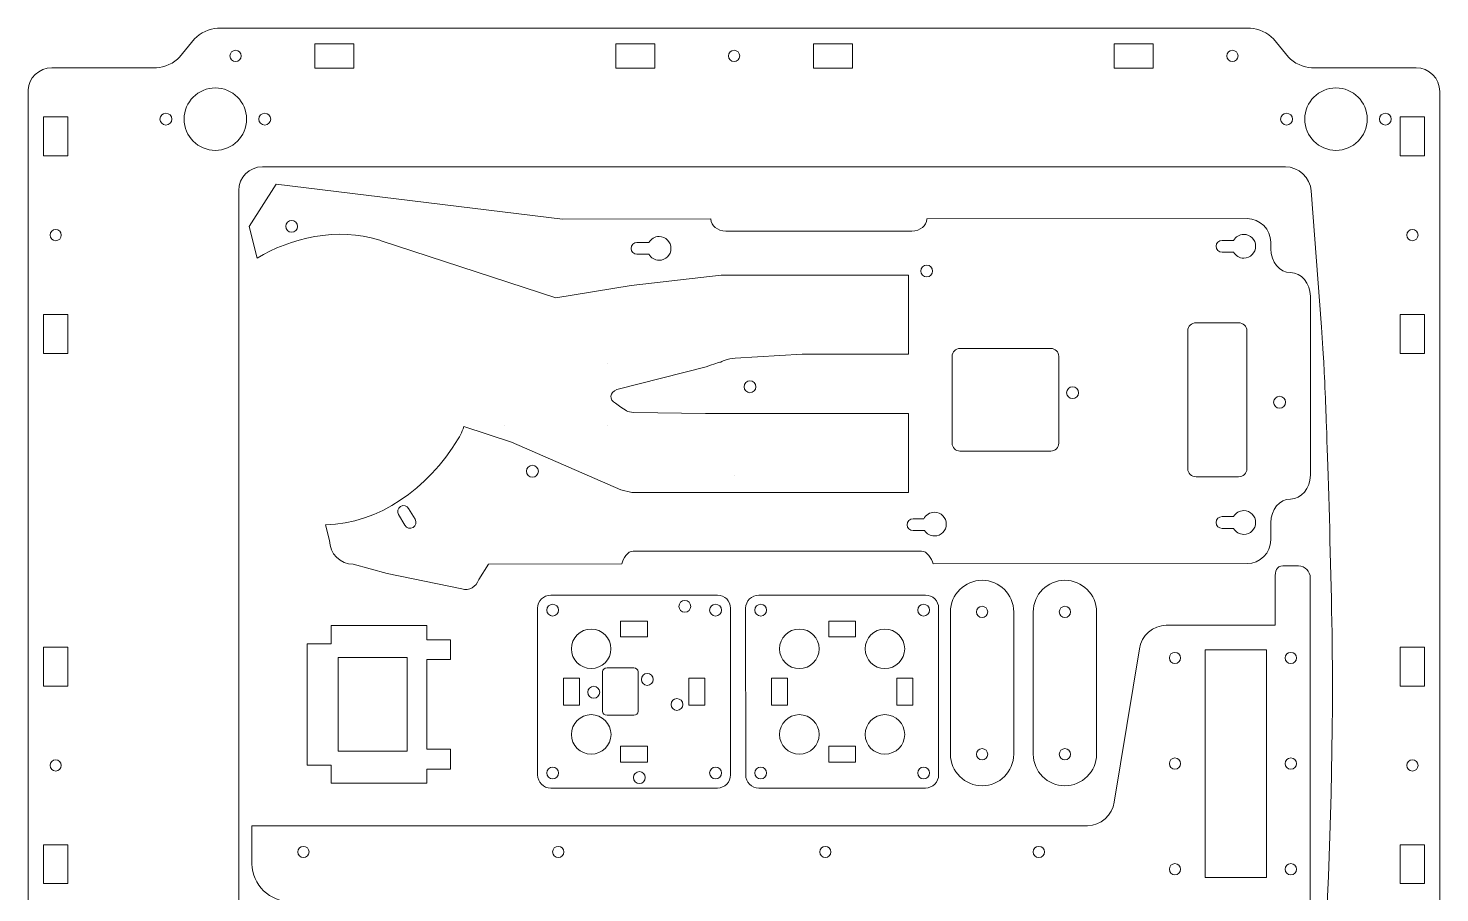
# Model space of a CAD drawing. Header units: inches. Extents: x 250 to 607, y 760 to 1148.
# Drawn here: x 250.4 to 607.5, y 929.4 to 1148.1 of the extents above; entities that cross this region are included whole.
import ezdxf

# ---------------------------------------------------------------- set-up
doc = ezdxf.new("R2010")
doc.units = ezdxf.units.IN
doc.header["$MEASUREMENT"] = 0
doc.layers.add('Layer 16', color=7, linetype='Continuous')
doc.layers.add('Layer 19', color=7, linetype='Continuous')

# ---------------------------------------------------------------- blocks, each defined once
blk = doc.blocks.new('block 6')
at = {"layer": 'Layer 16', "lineweight": 0}
blk.add_open_spline([(514.04, 1000.42), (514.04, 999.63), (513.4, 998.99), (512.61, 998.99), (511.83, 998.99), (511.19, 999.63), (511.19, 1000.42), (511.19, 1001.2), (511.83, 1001.84), (512.61, 1001.84), (513.4, 1001.84), (514.04, 1001.2), (514.04, 1000.42)], degree=3, knots=[0, 0, 0, 0, 1, 1, 1, 2, 2, 2, 3, 3, 3, 4, 4, 4, 4], dxfattribs=at)
blk = doc.blocks.new('block 7')
at = {"layer": 'Layer 16', "lineweight": 0}
blk.add_open_spline([(514.04, 964.42), (514.04, 963.63), (513.4, 962.99), (512.61, 962.99), (511.83, 962.99), (511.19, 963.63), (511.19, 964.42), (511.19, 965.2), (511.83, 965.84), (512.61, 965.84), (513.4, 965.84), (514.04, 965.2), (514.04, 964.42)], degree=3, knots=[0, 0, 0, 0, 1, 1, 1, 2, 2, 2, 3, 3, 3, 4, 4, 4, 4], dxfattribs=at)
blk = doc.blocks.new('block 8')
at = {"layer": 'Layer 16', "lineweight": 0}
blk.add_open_spline([(493.1, 1000.42), (493.1, 999.63), (492.46, 998.99), (491.67, 998.99), (490.89, 998.99), (490.25, 999.63), (490.25, 1000.42), (490.25, 1001.2), (490.89, 1001.84), (491.67, 1001.84), (492.46, 1001.84), (493.1, 1001.2), (493.1, 1000.42)], degree=3, knots=[0, 0, 0, 0, 1, 1, 1, 2, 2, 2, 3, 3, 3, 4, 4, 4, 4], dxfattribs=at)
blk = doc.blocks.new('block 9')
at = {"layer": 'Layer 16', "lineweight": 0}
blk.add_open_spline([(493.1, 964.42), (493.1, 963.63), (492.46, 962.99), (491.67, 962.99), (490.89, 962.99), (490.25, 963.63), (490.25, 964.42), (490.25, 965.2), (490.89, 965.84), (491.67, 965.84), (492.46, 965.84), (493.1, 965.2), (493.1, 964.42)], degree=3, knots=[0, 0, 0, 0, 1, 1, 1, 2, 2, 2, 3, 3, 3, 4, 4, 4, 4], dxfattribs=at)
blk = doc.blocks.new('block 10')
at = {"layer": 'Layer 16', "lineweight": 0}
blk.add_open_spline([(569.78, 987.34), (568.99, 987.34), (568.35, 987.98), (568.35, 988.76), (568.35, 989.55), (568.99, 990.19), (569.78, 990.19), (570.56, 990.19), (571.2, 989.55), (571.2, 988.76), (571.2, 987.98), (570.56, 987.34), (569.78, 987.34)], degree=3, knots=[0, 0, 0, 0, 1, 1, 1, 2, 2, 2, 3, 3, 3, 4, 4, 4, 4], dxfattribs=at)
blk = doc.blocks.new('block 11')
at = {"layer": 'Layer 16', "lineweight": 0}
blk.add_open_spline([(569.78, 960.61), (568.99, 960.61), (568.35, 961.25), (568.35, 962.04), (568.35, 962.83), (568.99, 963.46), (569.78, 963.46), (570.56, 963.46), (571.2, 962.83), (571.2, 962.04), (571.2, 961.25), (570.56, 960.61), (569.78, 960.61)], degree=3, knots=[0, 0, 0, 0, 1, 1, 1, 2, 2, 2, 3, 3, 3, 4, 4, 4, 4], dxfattribs=at)
blk = doc.blocks.new('block 12')
at = {"layer": 'Layer 16', "lineweight": 0}
blk.add_open_spline([(569.78, 933.89), (568.99, 933.89), (568.35, 934.53), (568.35, 935.32), (568.35, 936.1), (568.99, 936.74), (569.78, 936.74), (570.56, 936.74), (571.2, 936.1), (571.2, 935.32), (571.2, 934.53), (570.56, 933.89), (569.78, 933.89)], degree=3, knots=[0, 0, 0, 0, 1, 1, 1, 2, 2, 2, 3, 3, 3, 4, 4, 4, 4], dxfattribs=at)
blk = doc.blocks.new('block 13')
at = {"layer": 'Layer 16', "lineweight": 0}
blk.add_open_spline([(540.46, 987.34), (539.67, 987.34), (539.04, 987.98), (539.04, 988.76), (539.04, 989.55), (539.67, 990.19), (540.46, 990.19), (541.25, 990.19), (541.89, 989.55), (541.89, 988.76), (541.89, 987.98), (541.25, 987.34), (540.46, 987.34)], degree=3, knots=[0, 0, 0, 0, 1, 1, 1, 2, 2, 2, 3, 3, 3, 4, 4, 4, 4], dxfattribs=at)
blk = doc.blocks.new('block 14')
at = {"layer": 'Layer 16', "lineweight": 0}
blk.add_open_spline([(540.46, 960.61), (539.67, 960.61), (539.04, 961.25), (539.04, 962.04), (539.04, 962.83), (539.67, 963.46), (540.46, 963.46), (541.25, 963.46), (541.89, 962.83), (541.89, 962.04), (541.89, 961.25), (541.25, 960.61), (540.46, 960.61)], degree=3, knots=[0, 0, 0, 0, 1, 1, 1, 2, 2, 2, 3, 3, 3, 4, 4, 4, 4], dxfattribs=at)
blk = doc.blocks.new('block 15')
at = {"layer": 'Layer 16', "lineweight": 0}
blk.add_open_spline([(540.46, 933.89), (539.67, 933.89), (539.04, 934.53), (539.04, 935.32), (539.04, 936.1), (539.67, 936.74), (540.46, 936.74), (541.25, 936.74), (541.89, 936.1), (541.89, 935.32), (541.89, 934.53), (541.25, 933.89), (540.46, 933.89)], degree=3, knots=[0, 0, 0, 0, 1, 1, 1, 2, 2, 2, 3, 3, 3, 4, 4, 4, 4], dxfattribs=at)
blk = doc.blocks.new('block 16')
at = {"layer": 'Layer 16', "lineweight": 0}
blk.add_open_spline([(319.99, 938.25), (319.2, 938.25), (318.56, 938.89), (318.56, 939.68), (318.56, 940.47), (319.2, 941.1), (319.99, 941.1), (320.77, 941.1), (321.41, 940.47), (321.41, 939.68), (321.41, 938.89), (320.77, 938.25), (319.99, 938.25)], degree=3, knots=[0, 0, 0, 0, 1, 1, 1, 2, 2, 2, 3, 3, 3, 4, 4, 4, 4], dxfattribs=at)
blk = doc.blocks.new('block 17')
at = {"layer": 'Layer 16', "lineweight": 0}
blk.add_open_spline([(384.44, 938.25), (383.65, 938.25), (383.01, 938.89), (383.01, 939.68), (383.01, 940.47), (383.65, 941.1), (384.44, 941.1), (385.22, 941.1), (385.86, 940.47), (385.86, 939.68), (385.86, 938.89), (385.22, 938.25), (384.44, 938.25)], degree=3, knots=[0, 0, 0, 0, 1, 1, 1, 2, 2, 2, 3, 3, 3, 4, 4, 4, 4], dxfattribs=at)
blk = doc.blocks.new('block 18')
at = {"layer": 'Layer 16', "lineweight": 0}
blk.add_open_spline([(506.02, 938.25), (505.23, 938.25), (504.6, 938.89), (504.6, 939.68), (504.6, 940.47), (505.23, 941.1), (506.02, 941.1), (506.81, 941.1), (507.45, 940.47), (507.45, 939.68), (507.45, 938.89), (506.81, 938.25), (506.02, 938.25)], degree=3, knots=[0, 0, 0, 0, 1, 1, 1, 2, 2, 2, 3, 3, 3, 4, 4, 4, 4], dxfattribs=at)
blk = doc.blocks.new('block 19')
at = {"layer": 'Layer 16', "lineweight": 0}
blk.add_open_spline([(452.01, 938.25), (451.23, 938.25), (450.59, 938.89), (450.59, 939.68), (450.59, 940.47), (451.23, 941.1), (452.01, 941.1), (452.8, 941.1), (453.44, 940.47), (453.44, 939.68), (453.44, 938.89), (452.8, 938.25), (452.01, 938.25)], degree=3, knots=[0, 0, 0, 0, 1, 1, 1, 2, 2, 2, 3, 3, 3, 4, 4, 4, 4], dxfattribs=at)
blk = doc.blocks.new('block 21')
at = {"layer": 'Layer 16', "lineweight": 0}
blk.add_lwpolyline([(534.92, 1144.2), (525.07, 1144.2), (525.07, 1138), (534.92, 1138), (534.92, 1144.2)], dxfattribs=at)
blk = doc.blocks.new('block 22')
at = {"layer": 'Layer 16', "lineweight": 0}
blk.add_open_spline([(554.99, 1142.52), (554.21, 1142.52), (553.57, 1141.88), (553.57, 1141.09), (553.57, 1140.31), (554.21, 1139.67), (554.99, 1139.67), (555.78, 1139.67), (556.42, 1140.31), (556.42, 1141.09), (556.42, 1141.88), (555.78, 1142.52), (554.99, 1142.52)], degree=3, knots=[0, 0, 0, 0, 1, 1, 1, 2, 2, 2, 3, 3, 3, 4, 4, 4, 4], dxfattribs=at)
blk = doc.blocks.new('block 20')
at = {"layer": 'Layer 16'}
for name in ['block 21', 'block 22']:
    blk.add_blockref(name, (0, 0), dxfattribs=at)
blk = doc.blocks.new('block 24')
at = {"layer": 'Layer 16', "lineweight": 0}
blk.add_lwpolyline([(322.9, 1138), (332.75, 1138), (332.75, 1144.2), (322.9, 1144.2), (322.9, 1138)], dxfattribs=at)
blk = doc.blocks.new('block 25')
at = {"layer": 'Layer 16', "lineweight": 0}
blk.add_open_spline([(302.82, 1139.67), (303.61, 1139.67), (304.25, 1140.31), (304.25, 1141.1), (304.25, 1141.88), (303.61, 1142.52), (302.82, 1142.52), (302.04, 1142.52), (301.4, 1141.88), (301.4, 1141.1), (301.4, 1140.31), (302.04, 1139.67), (302.82, 1139.67)], degree=3, knots=[0, 0, 0, 0, 1, 1, 1, 2, 2, 2, 3, 3, 3, 4, 4, 4, 4], dxfattribs=at)
blk = doc.blocks.new('block 23')
at = {"layer": 'Layer 16'}
for name in ['block 24', 'block 25']:
    blk.add_blockref(name, (0, 0), dxfattribs=at)
blk = doc.blocks.new('block 28')
at = {"layer": 'Layer 16', "lineweight": 0}
blk.add_lwpolyline([(449, 1138), (458.85, 1138), (458.85, 1144.2), (449, 1144.2), (449, 1138)], dxfattribs=at)
blk = doc.blocks.new('block 29')
at = {"layer": 'Layer 16', "lineweight": 0}
blk.add_lwpolyline([(399, 1138), (408.85, 1138), (408.85, 1144.2), (399, 1144.2), (399, 1138)], dxfattribs=at)
blk = doc.blocks.new('block 27')
at = {"layer": 'Layer 16'}
for name in ['block 29', 'block 28']:
    blk.add_blockref(name, (0, 0), dxfattribs=at)
blk = doc.blocks.new('block 30')
at = {"layer": 'Layer 16', "lineweight": 0}
blk.add_open_spline([(428.92, 1139.67), (429.71, 1139.67), (430.35, 1140.31), (430.35, 1141.1), (430.35, 1141.88), (429.71, 1142.52), (428.92, 1142.52), (428.13, 1142.52), (427.5, 1141.88), (427.5, 1141.1), (427.5, 1140.31), (428.13, 1139.67), (428.92, 1139.67)], degree=3, knots=[0, 0, 0, 0, 1, 1, 1, 2, 2, 2, 3, 3, 3, 4, 4, 4, 4], dxfattribs=at)
blk = doc.blocks.new('block 26')
at = {"layer": 'Layer 16'}
for name in ['block 27', 'block 30']:
    blk.add_blockref(name, (0, 0), dxfattribs=at)
blk = doc.blocks.new('block 48')
at = {"layer": 'Layer 16', "lineweight": 0}
blk.add_lwpolyline([(603.62, 981.66), (603.62, 991.51), (597.42, 991.51), (597.42, 981.66), (603.62, 981.66)], dxfattribs=at)
blk = doc.blocks.new('block 49')
at = {"layer": 'Layer 16', "lineweight": 0}
blk.add_lwpolyline([(603.62, 931.66), (603.62, 941.51), (597.42, 941.51), (597.42, 931.66), (603.62, 931.66)], dxfattribs=at)
blk = doc.blocks.new('block 47')
at = {"layer": 'Layer 16'}
for name in ['block 48', 'block 49']:
    blk.add_blockref(name, (0, 0), dxfattribs=at)
blk = doc.blocks.new('block 50')
at = {"layer": 'Layer 16', "lineweight": 0}
blk.add_open_spline([(601.95, 961.59), (601.95, 962.38), (601.31, 963.01), (600.52, 963.01), (599.73, 963.01), (599.1, 962.38), (599.1, 961.59), (599.1, 960.8), (599.73, 960.16), (600.52, 960.16), (601.31, 960.16), (601.95, 960.8), (601.95, 961.59)], degree=3, knots=[0, 0, 0, 0, 1, 1, 1, 2, 2, 2, 3, 3, 3, 4, 4, 4, 4], dxfattribs=at)
blk = doc.blocks.new('block 46')
at = {"layer": 'Layer 16'}
for name in ['block 47', 'block 50']:
    blk.add_blockref(name, (0, 0), dxfattribs=at)
blk = doc.blocks.new('block 53')
at = {"layer": 'Layer 16', "lineweight": 0}
blk.add_lwpolyline([(603.62, 1115.84), (603.62, 1125.69), (597.42, 1125.69), (597.42, 1115.84), (603.62, 1115.84)], dxfattribs=at)
blk = doc.blocks.new('block 54')
at = {"layer": 'Layer 16', "lineweight": 0}
blk.add_lwpolyline([(603.62, 1065.84), (603.62, 1075.69), (597.42, 1075.69), (597.42, 1065.84), (603.62, 1065.84)], dxfattribs=at)
blk = doc.blocks.new('block 52')
at = {"layer": 'Layer 16'}
for name in ['block 53', 'block 54']:
    blk.add_blockref(name, (0, 0), dxfattribs=at)
blk = doc.blocks.new('block 55')
at = {"layer": 'Layer 16', "lineweight": 0}
blk.add_open_spline([(601.95, 1095.76), (601.95, 1096.55), (601.31, 1097.19), (600.52, 1097.19), (599.73, 1097.19), (599.1, 1096.55), (599.1, 1095.76), (599.1, 1094.97), (599.73, 1094.34), (600.52, 1094.34), (601.31, 1094.34), (601.95, 1094.97), (601.95, 1095.76)], degree=3, knots=[0, 0, 0, 0, 1, 1, 1, 2, 2, 2, 3, 3, 3, 4, 4, 4, 4], dxfattribs=at)
blk = doc.blocks.new('block 51')
at = {"layer": 'Layer 16'}
for name in ['block 52', 'block 55']:
    blk.add_blockref(name, (0, 0), dxfattribs=at)
blk = doc.blocks.new('block 63')
at = {"layer": 'Layer 16', "lineweight": 0}
blk.add_lwpolyline([(260.4, 981.66), (260.4, 991.51), (254.2, 991.51), (254.2, 981.66), (260.4, 981.66)], dxfattribs=at)
blk = doc.blocks.new('block 64')
at = {"layer": 'Layer 16', "lineweight": 0}
blk.add_lwpolyline([(260.4, 931.66), (260.4, 941.51), (254.2, 941.51), (254.2, 931.66), (260.4, 931.66)], dxfattribs=at)
blk = doc.blocks.new('block 62')
at = {"layer": 'Layer 16'}
for name in ['block 63', 'block 64']:
    blk.add_blockref(name, (0, 0), dxfattribs=at)
blk = doc.blocks.new('block 65')
at = {"layer": 'Layer 16', "lineweight": 0}
blk.add_open_spline([(258.72, 961.59), (258.72, 962.38), (258.09, 963.01), (257.3, 963.01), (256.51, 963.01), (255.87, 962.38), (255.87, 961.59), (255.87, 960.8), (256.51, 960.16), (257.3, 960.16), (258.09, 960.16), (258.72, 960.8), (258.72, 961.59)], degree=3, knots=[0, 0, 0, 0, 1, 1, 1, 2, 2, 2, 3, 3, 3, 4, 4, 4, 4], dxfattribs=at)
blk = doc.blocks.new('block 61')
at = {"layer": 'Layer 16'}
for name in ['block 62', 'block 65']:
    blk.add_blockref(name, (0, 0), dxfattribs=at)
blk = doc.blocks.new('block 73')
at = {"layer": 'Layer 16', "lineweight": 0}
blk.add_lwpolyline([(260.41, 1115.84), (260.41, 1125.69), (254.21, 1125.69), (254.21, 1115.84), (260.41, 1115.84)], dxfattribs=at)
blk = doc.blocks.new('block 74')
at = {"layer": 'Layer 16', "lineweight": 0}
blk.add_lwpolyline([(260.41, 1065.84), (260.41, 1075.69), (254.21, 1075.69), (254.21, 1065.84), (260.41, 1065.84)], dxfattribs=at)
blk = doc.blocks.new('block 72')
at = {"layer": 'Layer 16'}
for name in ['block 73', 'block 74']:
    blk.add_blockref(name, (0, 0), dxfattribs=at)
blk = doc.blocks.new('block 75')
at = {"layer": 'Layer 16', "lineweight": 0}
blk.add_open_spline([(258.73, 1095.76), (258.73, 1096.55), (258.1, 1097.19), (257.31, 1097.19), (256.52, 1097.19), (255.88, 1096.55), (255.88, 1095.76), (255.88, 1094.97), (256.52, 1094.34), (257.31, 1094.34), (258.1, 1094.34), (258.73, 1094.97), (258.73, 1095.76)], degree=3, knots=[0, 0, 0, 0, 1, 1, 1, 2, 2, 2, 3, 3, 3, 4, 4, 4, 4], dxfattribs=at)
blk = doc.blocks.new('block 71')
at = {"layer": 'Layer 16'}
for name in ['block 72', 'block 75']:
    blk.add_blockref(name, (0, 0), dxfattribs=at)
blk = doc.blocks.new('block 79')
at = {"layer": 'Layer 19', "lineweight": 0}
for points in [[(416.47, 1003.32), (415.64, 1003.32), (414.97, 1002.65), (414.97, 1001.83), (414.97, 1001), (415.64, 1000.33), (416.47, 1000.33), (417.29, 1000.33), (417.97, 1001), (417.97, 1001.83), (417.97, 1002.65), (417.29, 1003.32), (416.47, 1003.32)], [(406.97, 984.83), (406.14, 984.83), (405.47, 984.16), (405.47, 983.33), (405.47, 982.5), (406.14, 981.83), (406.97, 981.83), (407.79, 981.83), (408.47, 982.5), (408.47, 983.33), (408.47, 984.16), (407.79, 984.83), (406.97, 984.83)], [(414.47, 978.5), (413.64, 978.5), (412.97, 977.83), (412.97, 977), (412.97, 976.18), (413.64, 975.51), (414.47, 975.51), (415.29, 975.51), (415.97, 976.18), (415.97, 977), (415.97, 977.83), (415.29, 978.5), (414.47, 978.5)], [(404.97, 960.01), (404.14, 960.01), (403.47, 959.34), (403.47, 958.51), (403.47, 957.68), (404.14, 957.01), (404.97, 957.01), (405.8, 957.01), (406.47, 957.68), (406.47, 958.51), (406.47, 959.34), (405.8, 960.01), (404.97, 960.01)]]:
    blk.add_open_spline(points, degree=3, knots=[0, 0, 0, 0, 1, 1, 1, 2, 2, 2, 3, 3, 3, 4, 4, 4, 4], dxfattribs=at)
blk = doc.blocks.new('block 80')
at = {"layer": 'Layer 19', "lineweight": 0}
for points in [[(407.03, 998.12), (407.03, 994.12), (400.23, 994.12), (400.23, 998.12), (407.03, 998.12)], [(385.78, 983.66), (389.78, 983.66), (389.78, 976.86), (385.78, 976.86), (385.78, 983.66)], [(421.49, 976.85), (417.49, 976.86), (417.49, 983.66), (421.49, 983.67), (421.49, 976.85)], [(400.23, 962.41), (400.23, 966.41), (407.03, 966.41), (407.03, 962.41), (400.23, 962.41)]]:
    blk.add_lwpolyline(points, dxfattribs=at)

msp = doc.modelspace()

# ---------------------------------------------------------------- linework, layer by layer
at = {"layer": 'Layer 16', "lineweight": 0}
for points in [[(320.96, 961.66), (326.96, 961.66), (326.96, 957.06), (351.16, 957.06), (351.16, 960.66), (357.16, 960.66), (357.16, 965.65), (351.16, 965.65), (351.16, 988.35), (357.16, 988.35), (357.16, 993.34), (351.16, 993.34), (351.16, 996.95), (326.96, 996.95), (326.96, 992.34), (320.96, 992.34)], [(320.96, 992.34), (320.96, 961.66)], [(563.59, 933.24), (548.14, 933.24), (548.14, 990.84), (563.59, 990.84), (563.59, 933.24)], [(328.79, 988.85), (328.79, 965.15), (346.19, 965.15), (346.19, 988.85), (328.79, 988.85), (328.79, 988.85)]]:
    msp.add_lwpolyline(points, dxfattribs=at)
for points, knots in [([(250.36, 766.49), (250.36, 762.79), (253.06, 760.09), (256.36, 760.09), (256.36, 760.09), (282.81, 760.09), (282.81, 760.09), (284.75, 760.09), (287.36, 761.31), (288.61, 762.79), (288.61, 762.79), (292.46, 767.39), (292.46, 767.39), (293.71, 768.87), (296.31, 770.09), (298.26, 770.09), (298.26, 770.09), (559.56, 770.09), (559.56, 770.09), (561.5, 770.09), (564.1, 768.87), (565.35, 767.39), (565.35, 767.39), (569.2, 762.79), (569.2, 762.79), (570.45, 761.31), (573.06, 760.09), (575, 760.09), (575, 760.09), (601.45, 760.09), (601.45, 760.09), (604.75, 760.09), (607.45, 762.79), (607.45, 766.09), (607.45, 766.09), (607.45, 1132.11), (607.45, 1132.11), (607.45, 1135.41), (604.75, 1138.11), (601.45, 1138.11), (601.45, 1138.11), (575, 1138.11), (575, 1138.11), (573.06, 1138.11), (570.45, 1139.33), (569.2, 1140.82), (569.2, 1140.82), (565.35, 1145.41), (565.35, 1145.41), (564.1, 1146.9), (561.5, 1148.11), (559.55, 1148.11), (559.55, 1148.11), (298.26, 1148.11), (298.26, 1148.11), (296.31, 1148.11), (293.71, 1146.9), (292.46, 1145.41), (292.46, 1145.41), (288.61, 1140.82), (288.61, 1140.82), (287.36, 1139.33), (284.75, 1138.11), (282.81, 1138.11), (282.81, 1138.11), (256.36, 1138.11), (256.36, 1138.11), (253.06, 1138.11), (250.36, 1135.41), (250.36, 1132.51), (250.36, 1132.51), (250.36, 766.49), (250.36, 766.49)], [0, 0, 0, 0, 1, 1, 1, 2, 2, 2, 3, 3, 3, 4, 4, 4, 5, 5, 5, 6, 6, 6, 7, 7, 7, 8, 8, 8, 9, 9, 9, 10, 10, 10, 11, 11, 11, 12, 12, 12, 13, 13, 13, 14, 14, 14, 15, 15, 15, 16, 16, 16, 17, 17, 17, 18, 18, 18, 19, 19, 19, 20, 20, 20, 21, 21, 21, 22, 22, 22, 23, 23, 23, 24, 24, 24, 24]), ([(297.69, 1117.21), (293.33, 1117.21), (289.79, 1120.75), (289.79, 1125.11), (289.79, 1129.47), (293.33, 1133.01), (297.69, 1133.01), (302.05, 1133.01), (305.59, 1129.47), (305.59, 1125.11), (305.59, 1120.75), (302.05, 1117.21), (297.69, 1117.21)], [0, 0, 0, 0, 1, 1, 1, 2, 2, 2, 3, 3, 3, 4, 4, 4, 4]), ([(581.19, 1117.21), (576.83, 1117.21), (573.29, 1120.75), (573.29, 1125.11), (573.29, 1129.47), (576.83, 1133.01), (581.19, 1133.01), (585.55, 1133.01), (589.09, 1129.47), (589.09, 1125.11), (589.09, 1120.75), (585.55, 1117.21), (581.19, 1117.21)], [0, 0, 0, 0, 1, 1, 1, 2, 2, 2, 3, 3, 3, 4, 4, 4, 4]), ([(285.19, 1123.61), (284.36, 1123.61), (283.69, 1124.28), (283.69, 1125.11), (283.69, 1125.94), (284.36, 1126.61), (285.19, 1126.61), (286.02, 1126.61), (286.69, 1125.94), (286.69, 1125.11), (286.69, 1124.28), (286.02, 1123.61), (285.19, 1123.61)], [0, 0, 0, 0, 1, 1, 1, 2, 2, 2, 3, 3, 3, 4, 4, 4, 4]), ([(310.19, 1123.61), (309.36, 1123.61), (308.69, 1124.28), (308.69, 1125.11), (308.69, 1125.94), (309.36, 1126.61), (310.19, 1126.61), (311.02, 1126.61), (311.69, 1125.94), (311.69, 1125.11), (311.69, 1124.28), (311.02, 1123.61), (310.19, 1123.61)], [0, 0, 0, 0, 1, 1, 1, 2, 2, 2, 3, 3, 3, 4, 4, 4, 4]), ([(568.69, 1123.61), (567.86, 1123.61), (567.19, 1124.28), (567.19, 1125.11), (567.19, 1125.94), (567.86, 1126.61), (568.69, 1126.61), (569.52, 1126.61), (570.19, 1125.94), (570.19, 1125.11), (570.19, 1124.28), (569.52, 1123.61), (568.69, 1123.61)], [0, 0, 0, 0, 1, 1, 1, 2, 2, 2, 3, 3, 3, 4, 4, 4, 4]), ([(593.69, 1123.61), (592.86, 1123.61), (592.19, 1124.28), (592.19, 1125.11), (592.19, 1125.94), (592.86, 1126.61), (593.69, 1126.61), (594.52, 1126.61), (595.19, 1125.94), (595.19, 1125.11), (595.19, 1124.28), (594.52, 1123.61), (593.69, 1123.61)], [0, 0, 0, 0, 1, 1, 1, 2, 2, 2, 3, 3, 3, 4, 4, 4, 4]), ([(568.48, 858.1), (571.73, 858.7), (574.64, 861.93), (574.96, 865.28), (574.96, 865.28), (580.31, 922.27), (580.31, 982.03), (580.31, 1007.08), (578.57, 1053.18), (578.57, 1053.18), (578.44, 1056.54), (578.26, 1060.88), (578.15, 1062.82), (578.05, 1064.76), (577.76, 1069.09), (577.51, 1072.44), (577.51, 1072.44), (574.94, 1106.94), (574.94, 1106.94), (574.65, 1110.3), (571.71, 1113.04), (568.41, 1113.04), (568.41, 1113.04), (309.61, 1113.04), (309.61, 1113.04), (306.29, 1113.04), (303.61, 1110.35), (303.61, 1107.04), (303.61, 1107.04), (303.61, 864.04), (303.61, 864.04), (303.61, 860.72), (306.29, 858.04), (309.61, 858.04), (309.61, 858.04), (568.41, 858.04), (568.41, 858.04), (568.41, 858.04), (568.48, 858.1), (568.48, 858.1)], [0, 0, 0, 0, 1, 1, 1, 2, 2, 2, 3, 3, 3, 4, 4, 4, 5, 5, 5, 6, 6, 6, 7, 7, 7, 8, 8, 8, 9, 9, 9, 10, 10, 10, 11, 11, 11, 12, 12, 12, 13, 13, 13, 13]), ([(574.69, 994.04), (574.69, 994.04), (574.69, 930.04), (574.69, 930.04), (574.69, 930.04), (574.69, 917.42), (574.69, 917.42), (574.69, 917.42), (569.49, 917.41), (569.49, 917.41), (569.49, 917.41), (568.39, 927.04), (568.39, 927.04), (568.39, 927.04), (320.14, 927.04), (320.14, 927.04), (320.14, 927.04), (316.96, 927.04), (316.96, 927.04), (311.46, 927.04), (306.96, 931.38), (306.96, 936.68), (306.96, 936.68), (306.96, 939.88), (306.96, 939.88), (306.96, 939.88), (306.96, 946.32), (306.96, 946.32), (306.96, 946.32), (518.35, 946.32), (518.35, 946.32), (521.64, 946.32), (524.69, 949), (525.12, 952.27), (525.12, 952.27), (531.47, 991.09), (531.47, 991.09), (531.9, 994.36), (534.95, 997.04), (538.25, 997.04), (538.25, 997.04), (565.78, 997.04), (565.78, 997.04), (565.78, 997.04), (565.78, 1009.04), (565.78, 1009.04), (565.78, 1010.69), (566.13, 1012.04), (567.78, 1012.04), (567.78, 1012.04), (571.69, 1012.04), (571.69, 1012.04), (573.34, 1012.04), (574.69, 1010.69), (574.69, 1009.04), (574.69, 1009.04), (574.69, 994.04), (574.69, 994.04)], [0, 0, 0, 0, 1, 1, 1, 2, 2, 2, 3, 3, 3, 4, 4, 4, 5, 5, 5, 6, 6, 6, 7, 7, 7, 8, 8, 8, 9, 9, 9, 10, 10, 10, 11, 11, 11, 12, 12, 12, 13, 13, 13, 14, 14, 14, 15, 15, 15, 16, 16, 16, 17, 17, 17, 18, 18, 18, 19, 19, 19, 19]), ([(499.67, 1000.42), (499.67, 1004.84), (496.09, 1008.42), (491.67, 1008.42), (487.26, 1008.42), (483.67, 1004.84), (483.67, 1000.42), (483.67, 1000.42), (483.67, 964.42), (483.67, 964.42), (483.67, 960), (487.26, 956.42), (491.67, 956.42), (496.09, 956.42), (499.67, 960), (499.67, 964.42)], [0, 0, 0, 0, 1, 1, 1, 2, 2, 2, 3, 3, 3, 4, 4, 4, 5, 5, 5, 5]), ([(520.61, 964.42), (520.61, 960), (517.03, 956.42), (512.61, 956.42), (508.2, 956.42), (504.61, 960), (504.61, 964.42), (504.61, 964.42), (504.61, 1000.42), (504.61, 1000.42), (504.61, 1004.84), (508.2, 1008.42), (512.61, 1008.42), (517.03, 1008.42), (520.61, 1004.84), (520.61, 1000.42), (520.61, 1000.42), (520.61, 964.42), (520.61, 964.42)], [0, 0, 0, 0, 1, 1, 1, 2, 2, 2, 3, 3, 3, 4, 4, 4, 5, 5, 5, 6, 6, 6, 6])]:
    msp.add_open_spline(points, degree=3, knots=knots, dxfattribs=at)
at = {"layer": 'Layer 19', "lineweight": 0}
for points in [[(396.78, 1063.4), (396.78, 1063.4)], [(370.78, 1047.51), (370.78, 1047.51)], [(370.78, 1047.51), (370.78, 1047.51)], [(396.78, 1047.51), (396.78, 1047.51)], [(396.78, 1047.51), (396.78, 1047.51)], [(429.03, 1035.01), (429.03, 1035.01)], [(429.03, 1035.01), (429.03, 1035.01)], [(499.67, 1000.42), (499.67, 964.42)], [(459.66, 998.12), (459.66, 994.12), (452.86, 994.12), (452.86, 998.12), (459.66, 998.12)], [(438.41, 983.67), (442.41, 983.67), (442.41, 976.86), (438.41, 976.86), (438.41, 983.67)], [(474.12, 976.85), (470.12, 976.86), (470.12, 983.67), (474.12, 983.67), (474.12, 976.85)], [(452.86, 962.41), (452.86, 966.41), (459.66, 966.41), (459.66, 962.41), (452.86, 962.41)], [(424.73, 955.86), (382.55, 955.85)], [(477.36, 955.86), (435.18, 955.85)]]:
    msp.add_lwpolyline(points, dxfattribs=at)
for points, knots in [([(569.71, 1086.29), (566.96, 1086.29), (564.7, 1088.99), (564.7, 1092.29), (564.7, 1092.29), (564.7, 1093.94), (564.7, 1093.94), (564.7, 1097.24), (562.01, 1099.94), (558.7, 1099.94), (558.7, 1099.94), (477.66, 1099.89), (477.66, 1099.89), (477.66, 1099.89), (477.66, 1099.8), (477.66, 1099.8), (477.66, 1098.15), (475.98, 1096.8), (473.91, 1096.8), (473.91, 1096.8), (426.8, 1096.8), (426.8, 1096.8), (424.73, 1096.8), (423.05, 1098.15), (423.05, 1099.8), (423.05, 1099.8), (423.05, 1099.85), (423.05, 1099.85), (423.05, 1099.85), (385.55, 1099.82), (385.55, 1099.82), (385.55, 1099.82), (313.1, 1108.66), (313.1, 1108.66), (313.1, 1108.66), (306.23, 1097.97), (306.23, 1097.97), (306.23, 1097.97), (308.3, 1089.89), (308.3, 1089.89), (316.35, 1095.04), (328.91, 1097.84), (339.01, 1094.56), (339.22, 1094.49), (339.42, 1094.42), (339.62, 1094.35), (339.62, 1094.35), (339.67, 1094.35), (339.67, 1094.35), (339.67, 1094.35), (383.8, 1079.93), (383.8, 1079.93), (383.8, 1079.93), (402.86, 1082.98), (402.86, 1082.98), (402.86, 1082.98), (425.68, 1085.61), (425.68, 1085.61), (425.68, 1085.61), (449.68, 1085.61), (449.68, 1085.61), (449.68, 1085.61), (473.08, 1085.61), (473.08, 1085.61), (473.08, 1085.61), (473.08, 1065.61), (473.08, 1065.61), (473.08, 1065.61), (453.2, 1065.61), (453.2, 1065.61), (451.26, 1065.61), (448.09, 1065.61), (446.15, 1065.61), (446.15, 1065.61), (429.21, 1064.61), (429.21, 1064.61), (427.26, 1064.61), (425.57, 1063.61), (425.44, 1063.61), (425.31, 1063.61), (423.7, 1063.09), (421.87, 1062.46), (421.87, 1062.46), (399.27, 1056.66), (399.27, 1056.66), (397.44, 1056.03), (397.19, 1054.01), (398.96, 1053.21), (398.96, 1053.21), (399.96, 1052.45), (399.96, 1052.45), (401.65, 1051.42), (401.64, 1050.93), (403.58, 1050.91), (403.58, 1050.91), (421.67, 1050.64), (421.67, 1050.64), (423.62, 1050.62), (426.79, 1050.61), (428.73, 1050.61), (428.73, 1050.61), (473.08, 1050.61), (473.08, 1050.61), (473.08, 1050.61), (473.08, 1030.61), (473.08, 1030.61), (473.08, 1030.61), (403.03, 1030.61), (403.03, 1030.61), (403.03, 1030.61), (400.26, 1031.29), (400.26, 1031.29), (400.26, 1031.29), (372.64, 1043.41), (372.64, 1043.41), (372.64, 1043.41), (360.57, 1047.32), (360.57, 1047.32), (359.98, 1045.62), (359.58, 1044.88), (359.15, 1044.18), (351.29, 1031.49), (339.1, 1022.72), (325.56, 1022.47), (325.56, 1022.47), (326.58, 1018.48), (326.58, 1018.48), (326.58, 1015.18), (329.28, 1012.48), (332.58, 1012.48), (332.58, 1012.48), (341.16, 1010.16), (341.16, 1010.16), (341.16, 1010.16), (360.03, 1006.25), (360.03, 1006.25), (361.86, 1005.71), (363.78, 1006.75), (364.32, 1008.58), (364.32, 1008.58), (366.78, 1012.53), (366.78, 1012.53), (366.78, 1012.53), (400.5, 1012.55), (400.5, 1012.55), (400.83, 1013.86), (402, 1015.83), (403.41, 1015.83), (403.41, 1015.83), (476.37, 1015.83), (476.37, 1015.83), (477.76, 1015.83), (478.93, 1013.88), (479.27, 1012.6), (479.27, 1012.6), (558.7, 1012.64), (558.7, 1012.64), (562.01, 1012.64), (564.7, 1015.34), (564.7, 1018.64), (564.7, 1018.64), (564.7, 1022.99), (564.7, 1022.99), (564.7, 1026.29), (566.96, 1028.99), (569.71, 1028.99), (572.46, 1028.99), (574.72, 1031.69), (574.72, 1034.99), (574.72, 1034.99), (574.72, 1080.29), (574.72, 1080.29), (574.72, 1083.59), (572.46, 1086.29), (569.71, 1086.29)], [0, 0, 0, 0, 1, 1, 1, 2, 2, 2, 3, 3, 3, 4, 4, 4, 5, 5, 5, 6, 6, 6, 7, 7, 7, 8, 8, 8, 9, 9, 9, 10, 10, 10, 11, 11, 11, 12, 12, 12, 13, 13, 13, 14, 14, 14, 15, 15, 15, 16, 16, 16, 17, 17, 17, 18, 18, 18, 19, 19, 19, 20, 20, 20, 21, 21, 21, 22, 22, 22, 23, 23, 23, 24, 24, 24, 25, 25, 25, 26, 26, 26, 27, 27, 27, 28, 28, 28, 29, 29, 29, 30, 30, 30, 31, 31, 31, 32, 32, 32, 33, 33, 33, 34, 34, 34, 35, 35, 35, 36, 36, 36, 37, 37, 37, 38, 38, 38, 39, 39, 39, 40, 40, 40, 41, 41, 41, 42, 42, 42, 43, 43, 43, 44, 44, 44, 45, 45, 45, 46, 46, 46, 47, 47, 47, 48, 48, 48, 49, 49, 49, 50, 50, 50, 51, 51, 51, 52, 52, 52, 53, 53, 53, 54, 54, 54, 55, 55, 55, 56, 56, 56, 57, 57, 57, 58, 58, 58, 58]), ([(316.44, 1099.36), (315.67, 1099.06), (315.29, 1098.19), (315.59, 1097.42), (315.9, 1096.65), (316.77, 1096.27), (317.54, 1096.57), (318.31, 1096.87), (318.69, 1097.74), (318.39, 1098.51), (318.08, 1099.29), (317.21, 1099.66), (316.44, 1099.36)], [0, 0, 0, 0, 1, 1, 1, 2, 2, 2, 3, 3, 3, 4, 4, 4, 4]), ([(409.96, 1089.4), (411.62, 1089.4), (412.96, 1090.75), (412.96, 1092.4), (412.96, 1094.06), (411.62, 1095.4), (409.96, 1095.4), (408.85, 1095.4), (407.88, 1094.8), (407.36, 1093.9), (407.36, 1093.9), (404.36, 1093.9), (404.36, 1093.9), (403.53, 1093.9), (402.86, 1093.23), (402.86, 1092.4), (402.86, 1091.57), (403.53, 1090.9), (404.36, 1090.9), (404.36, 1090.9), (407.36, 1090.9), (407.36, 1090.9), (407.88, 1090.01), (408.85, 1089.4), (409.96, 1089.4)], [0, 0, 0, 0, 1, 1, 1, 2, 2, 2, 3, 3, 3, 4, 4, 4, 5, 5, 5, 6, 6, 6, 7, 7, 7, 8, 8, 8, 8]), ([(557.86, 1089.94), (559.52, 1089.94), (560.86, 1091.28), (560.86, 1092.94), (560.86, 1094.6), (559.52, 1095.94), (557.86, 1095.94), (556.75, 1095.94), (555.78, 1095.34), (555.27, 1094.44), (555.27, 1094.44), (552.36, 1094.44), (552.36, 1094.44), (551.53, 1094.44), (550.86, 1093.77), (550.86, 1092.94), (550.86, 1092.11), (551.53, 1091.44), (552.36, 1091.44), (552.36, 1091.44), (555.27, 1091.44), (555.27, 1091.44), (555.78, 1090.54), (556.75, 1089.94), (557.86, 1089.94)], [0, 0, 0, 0, 1, 1, 1, 2, 2, 2, 3, 3, 3, 4, 4, 4, 5, 5, 5, 6, 6, 6, 7, 7, 7, 8, 8, 8, 8]), ([(479.16, 1086.68), (479.16, 1085.85), (478.49, 1085.18), (477.66, 1085.18), (476.83, 1085.18), (476.16, 1085.85), (476.16, 1086.68), (476.16, 1087.5), (476.83, 1088.18), (477.66, 1088.18), (478.49, 1088.18), (479.16, 1087.5), (479.16, 1086.68)], [0, 0, 0, 0, 1, 1, 1, 2, 2, 2, 3, 3, 3, 4, 4, 4, 4]), ([(558.68, 1036.65), (558.68, 1035.52), (557.74, 1034.6), (556.57, 1034.6), (556.57, 1034.6), (545.79, 1034.6), (545.79, 1034.6), (544.62, 1034.6), (543.68, 1035.52), (543.68, 1036.65), (543.68, 1036.65), (543.68, 1071.55), (543.68, 1071.55), (543.68, 1072.68), (544.62, 1073.6), (545.79, 1073.6), (545.79, 1073.6), (556.57, 1073.6), (556.57, 1073.6), (557.74, 1073.6), (558.68, 1072.68), (558.68, 1071.55), (558.68, 1071.55), (558.68, 1036.65), (558.68, 1036.65)], [0, 0, 0, 0, 1, 1, 1, 2, 2, 2, 3, 3, 3, 4, 4, 4, 5, 5, 5, 6, 6, 6, 7, 7, 7, 8, 8, 8, 8]), ([(511.07, 1043.1), (511.07, 1041.99), (510.17, 1041.1), (509.07, 1041.1), (509.07, 1041.1), (486.07, 1041.1), (486.07, 1041.1), (484.96, 1041.1), (484.07, 1041.99), (484.07, 1043.1), (484.07, 1043.1), (484.07, 1065.1), (484.07, 1065.1), (484.07, 1066.2), (484.96, 1067.1), (486.07, 1067.1), (486.07, 1067.1), (509.07, 1067.1), (509.07, 1067.1), (510.17, 1067.1), (511.07, 1066.2), (511.07, 1065.1), (511.07, 1065.1), (511.07, 1043.1), (511.07, 1043.1)], [0, 0, 0, 0, 1, 1, 1, 2, 2, 2, 3, 3, 3, 4, 4, 4, 5, 5, 5, 6, 6, 6, 7, 7, 7, 8, 8, 8, 8]), ([(434.45, 1057.39), (434.45, 1056.56), (433.78, 1055.89), (432.95, 1055.89), (432.12, 1055.89), (431.45, 1056.56), (431.45, 1057.39), (431.45, 1058.21), (432.12, 1058.89), (432.95, 1058.89), (433.78, 1058.89), (434.45, 1058.21), (434.45, 1057.39)], [0, 0, 0, 0, 1, 1, 1, 2, 2, 2, 3, 3, 3, 4, 4, 4, 4]), ([(516.05, 1055.89), (516.05, 1055.06), (515.38, 1054.39), (514.55, 1054.39), (513.72, 1054.39), (513.05, 1055.06), (513.05, 1055.89), (513.05, 1056.71), (513.72, 1057.39), (514.55, 1057.39), (515.38, 1057.39), (516.05, 1056.71), (516.05, 1055.89)], [0, 0, 0, 0, 1, 1, 1, 2, 2, 2, 3, 3, 3, 4, 4, 4, 4]), ([(568.43, 1053.47), (568.43, 1052.64), (567.76, 1051.97), (566.93, 1051.97), (566.1, 1051.97), (565.43, 1052.64), (565.43, 1053.47), (565.43, 1054.3), (566.1, 1054.97), (566.93, 1054.97), (567.76, 1054.97), (568.43, 1054.3), (568.43, 1053.47)], [0, 0, 0, 0, 1, 1, 1, 2, 2, 2, 3, 3, 3, 4, 4, 4, 4]), ([(379.41, 1036.01), (379.41, 1035.18), (378.74, 1034.51), (377.91, 1034.51), (377.08, 1034.51), (376.41, 1035.18), (376.41, 1036.01), (376.41, 1036.84), (377.08, 1037.51), (377.91, 1037.51), (378.74, 1037.51), (379.41, 1036.84), (379.41, 1036.01)], [0, 0, 0, 0, 1, 1, 1, 2, 2, 2, 3, 3, 3, 4, 4, 4, 4]), ([(346.6, 1026.6), (346.17, 1027.31), (345.25, 1027.54), (344.54, 1027.11), (343.83, 1026.69), (343.6, 1025.76), (344.03, 1025.05), (344.03, 1025.05), (345.66, 1022.33), (345.66, 1022.33), (346.09, 1021.62), (347.01, 1021.39), (347.72, 1021.82), (348.43, 1022.25), (348.66, 1023.17), (348.24, 1023.88), (348.24, 1023.88), (346.6, 1026.6), (346.6, 1026.6)], [0, 0, 0, 0, 1, 1, 1, 2, 2, 2, 3, 3, 3, 4, 4, 4, 5, 5, 5, 6, 6, 6, 6]), ([(479.61, 1019.64), (481.26, 1019.64), (482.61, 1020.98), (482.61, 1022.64), (482.61, 1024.3), (481.26, 1025.64), (479.61, 1025.64), (478.43, 1025.64), (477.42, 1024.96), (476.93, 1023.98), (476.93, 1023.98), (474.21, 1023.98), (474.21, 1023.98), (473.38, 1023.98), (472.71, 1023.31), (472.71, 1022.48), (472.71, 1021.65), (473.38, 1020.98), (474.21, 1020.98), (474.21, 1020.98), (477.11, 1020.98), (477.11, 1020.98), (477.65, 1020.17), (478.56, 1019.64), (479.61, 1019.64)], [0, 0, 0, 0, 1, 1, 1, 2, 2, 2, 3, 3, 3, 4, 4, 4, 5, 5, 5, 6, 6, 6, 7, 7, 7, 8, 8, 8, 8]), ([(557.86, 1020.04), (559.52, 1020.04), (560.86, 1021.39), (560.86, 1023.04), (560.86, 1024.7), (559.52, 1026.04), (557.86, 1026.04), (556.75, 1026.04), (555.78, 1025.44), (555.27, 1024.54), (555.27, 1024.54), (552.36, 1024.54), (552.36, 1024.54), (551.53, 1024.54), (550.86, 1023.87), (550.86, 1023.04), (550.86, 1022.21), (551.53, 1021.54), (552.36, 1021.54), (552.36, 1021.54), (555.27, 1021.54), (555.27, 1021.54), (555.78, 1020.65), (556.75, 1020.04), (557.86, 1020.04)], [0, 0, 0, 0, 1, 1, 1, 2, 2, 2, 3, 3, 3, 4, 4, 4, 5, 5, 5, 6, 6, 6, 7, 7, 7, 8, 8, 8, 8]), ([(382.55, 955.85), (380.72, 955.85), (379.23, 957.34), (379.23, 959.17), (379.23, 959.17), (379.22, 1001.35), (379.22, 1001.35), (379.22, 1003.17), (380.71, 1004.66), (382.54, 1004.66), (382.54, 1004.66), (424.72, 1004.67), (424.72, 1004.67), (426.54, 1004.67), (428.03, 1003.18), (428.03, 1001.36), (428.03, 1001.36), (428.04, 959.18), (428.04, 959.18), (428.04, 957.35), (426.55, 955.86), (424.73, 955.86)], [0, 0, 0, 0, 1, 1, 1, 2, 2, 2, 3, 3, 3, 4, 4, 4, 5, 5, 5, 6, 6, 6, 7, 7, 7, 7]), ([(477.36, 955.86), (479.18, 955.86), (480.67, 957.36), (480.67, 959.18), (480.67, 959.18), (480.67, 1001.36), (480.67, 1001.36), (480.67, 1003.18), (479.17, 1004.68), (477.35, 1004.68), (477.35, 1004.68), (435.17, 1004.67), (435.17, 1004.67), (433.35, 1004.67), (431.85, 1003.17), (431.85, 1001.35), (431.85, 1001.35), (431.86, 959.17), (431.86, 959.17), (431.86, 957.35), (433.36, 955.85), (435.18, 955.85)], [0, 0, 0, 0, 1, 1, 1, 2, 2, 2, 3, 3, 3, 4, 4, 4, 5, 5, 5, 6, 6, 6, 7, 7, 7, 7]), ([(383.03, 1002.37), (383.86, 1002.37), (384.53, 1001.69), (384.53, 1000.87), (384.53, 1000.04), (383.86, 999.37), (383.03, 999.37), (382.2, 999.37), (381.53, 1000.04), (381.53, 1000.87), (381.53, 1001.69), (382.2, 1002.37), (383.03, 1002.37)], [0, 0, 0, 0, 1, 1, 1, 2, 2, 2, 3, 3, 3, 4, 4, 4, 4]), ([(425.74, 1000.87), (425.74, 1000.04), (425.06, 999.37), (424.24, 999.37), (423.41, 999.37), (422.74, 1000.04), (422.74, 1000.87), (422.74, 1001.69), (423.41, 1002.37), (424.24, 1002.37), (425.06, 1002.37), (425.74, 1001.69), (425.74, 1000.87)], [0, 0, 0, 0, 1, 1, 1, 2, 2, 2, 3, 3, 3, 4, 4, 4, 4]), ([(435.66, 1002.37), (436.49, 1002.37), (437.16, 1001.7), (437.16, 1000.87), (437.16, 1000.04), (436.49, 999.37), (435.66, 999.37), (434.83, 999.37), (434.16, 1000.04), (434.16, 1000.87), (434.16, 1001.7), (434.83, 1002.37), (435.66, 1002.37)], [0, 0, 0, 0, 1, 1, 1, 2, 2, 2, 3, 3, 3, 4, 4, 4, 4]), ([(478.37, 1000.87), (478.37, 1000.04), (477.7, 999.37), (476.87, 999.37), (476.04, 999.37), (475.37, 1000.04), (475.37, 1000.87), (475.37, 1001.7), (476.04, 1002.37), (476.87, 1002.37), (477.7, 1002.37), (478.37, 1001.7), (478.37, 1000.87)], [0, 0, 0, 0, 1, 1, 1, 2, 2, 2, 3, 3, 3, 4, 4, 4, 4]), ([(397.78, 991.09), (397.78, 988.33), (395.55, 986.09), (392.78, 986.09), (390.02, 986.09), (387.78, 988.33), (387.78, 991.09), (387.78, 993.85), (390.02, 996.09), (392.78, 996.09), (395.55, 996.09), (397.78, 993.85), (397.78, 991.09)], [0, 0, 0, 0, 1, 1, 1, 2, 2, 2, 3, 3, 3, 4, 4, 4, 4]), ([(445.43, 996.08), (448.2, 996.08), (450.44, 993.84), (450.44, 991.08), (450.44, 988.31), (448.2, 986.08), (445.43, 986.08), (442.67, 986.08), (440.43, 988.31), (440.43, 991.08), (440.43, 993.84), (442.67, 996.08), (445.43, 996.08)], [0, 0, 0, 0, 1, 1, 1, 2, 2, 2, 3, 3, 3, 4, 4, 4, 4]), ([(467.09, 996.08), (469.85, 996.08), (472.09, 993.84), (472.09, 991.08), (472.09, 988.31), (469.85, 986.08), (467.09, 986.08), (464.33, 986.08), (462.09, 988.31), (462.09, 991.08), (462.09, 993.84), (464.33, 996.08), (467.09, 996.08)], [0, 0, 0, 0, 1, 1, 1, 2, 2, 2, 3, 3, 3, 4, 4, 4, 4]), ([(404.67, 975.26), (404.67, 974.71), (404.16, 974.26), (403.54, 974.26), (403.54, 974.26), (396.79, 974.26), (396.79, 974.26), (396.17, 974.26), (395.67, 974.71), (395.67, 975.26), (395.67, 975.26), (395.67, 985.26), (395.67, 985.26), (395.67, 985.81), (396.17, 986.26), (396.79, 986.26), (396.79, 986.26), (403.54, 986.26), (403.54, 986.26), (404.16, 986.26), (404.67, 985.81), (404.67, 985.26), (404.67, 985.26), (404.67, 975.26), (404.67, 975.26)], [0, 0, 0, 0, 1, 1, 1, 2, 2, 2, 3, 3, 3, 4, 4, 4, 5, 5, 5, 6, 6, 6, 7, 7, 7, 8, 8, 8, 8]), ([(393.43, 981.59), (392.61, 981.59), (391.93, 980.92), (391.93, 980.09), (391.93, 979.26), (392.61, 978.59), (393.43, 978.59), (394.26, 978.59), (394.93, 979.26), (394.93, 980.09), (394.93, 980.92), (394.26, 981.59), (393.43, 981.59)], [0, 0, 0, 0, 1, 1, 1, 2, 2, 2, 3, 3, 3, 4, 4, 4, 4]), ([(397.79, 969.43), (397.79, 966.67), (395.55, 964.43), (392.78, 964.43), (390.02, 964.43), (387.78, 966.67), (387.78, 969.43), (387.78, 972.19), (390.02, 974.43), (392.78, 974.43), (395.55, 974.43), (397.79, 972.19), (397.79, 969.43)], [0, 0, 0, 0, 1, 1, 1, 2, 2, 2, 3, 3, 3, 4, 4, 4, 4]), ([(445.43, 974.42), (448.2, 974.42), (450.43, 972.18), (450.43, 969.42), (450.43, 966.66), (448.2, 964.42), (445.43, 964.42), (442.67, 964.42), (440.44, 966.66), (440.44, 969.42), (440.44, 972.18), (442.67, 974.42), (445.43, 974.42)], [0, 0, 0, 0, 1, 1, 1, 2, 2, 2, 3, 3, 3, 4, 4, 4, 4]), ([(467.09, 974.42), (469.86, 974.42), (472.09, 972.18), (472.09, 969.42), (472.09, 966.66), (469.86, 964.42), (467.09, 964.42), (464.33, 964.42), (462.09, 966.66), (462.09, 969.42), (462.09, 972.18), (464.33, 974.42), (467.09, 974.42)], [0, 0, 0, 0, 1, 1, 1, 2, 2, 2, 3, 3, 3, 4, 4, 4, 4]), ([(381.53, 959.66), (381.53, 960.49), (382.2, 961.16), (383.03, 961.16), (383.86, 961.16), (384.53, 960.49), (384.53, 959.66), (384.53, 958.83), (383.86, 958.16), (383.03, 958.16), (382.2, 958.16), (381.53, 958.83), (381.53, 959.66)], [0, 0, 0, 0, 1, 1, 1, 2, 2, 2, 3, 3, 3, 4, 4, 4, 4]), ([(424.24, 958.16), (423.41, 958.16), (422.74, 958.83), (422.74, 959.66), (422.74, 960.49), (423.41, 961.16), (424.24, 961.16), (425.06, 961.16), (425.74, 960.49), (425.74, 959.66), (425.74, 958.83), (425.06, 958.16), (424.24, 958.16)], [0, 0, 0, 0, 1, 1, 1, 2, 2, 2, 3, 3, 3, 4, 4, 4, 4]), ([(434.16, 959.66), (434.16, 960.49), (434.83, 961.16), (435.66, 961.16), (436.49, 961.16), (437.16, 960.49), (437.16, 959.66), (437.16, 958.83), (436.49, 958.16), (435.66, 958.16), (434.83, 958.16), (434.16, 958.83), (434.16, 959.66)], [0, 0, 0, 0, 1, 1, 1, 2, 2, 2, 3, 3, 3, 4, 4, 4, 4]), ([(476.87, 958.16), (476.04, 958.16), (475.37, 958.83), (475.37, 959.66), (475.37, 960.49), (476.04, 961.16), (476.87, 961.16), (477.7, 961.16), (478.37, 960.49), (478.37, 959.66), (478.37, 958.83), (477.7, 958.16), (476.87, 958.16)], [0, 0, 0, 0, 1, 1, 1, 2, 2, 2, 3, 3, 3, 4, 4, 4, 4])]:
    msp.add_open_spline(points, degree=3, knots=knots, dxfattribs=at)

# ---------------------------------------------------------------- block references
at = {"layer": 'Layer 16'}
for name in ['block 23', 'block 26', 'block 20', 'block 71', 'block 51', 'block 8', 'block 6', 'block 61', 'block 13', 'block 10', 'block 46', 'block 9', 'block 7', 'block 14', 'block 11', 'block 16', 'block 17', 'block 19', 'block 18', 'block 15', 'block 12']:
    msp.add_blockref(name, (0, 0), dxfattribs=at)
at = {"layer": 'Layer 19'}
for name in ['block 79', 'block 80']:
    msp.add_blockref(name, (0, 0), dxfattribs=at)

doc.saveas('drawing.dxf')
